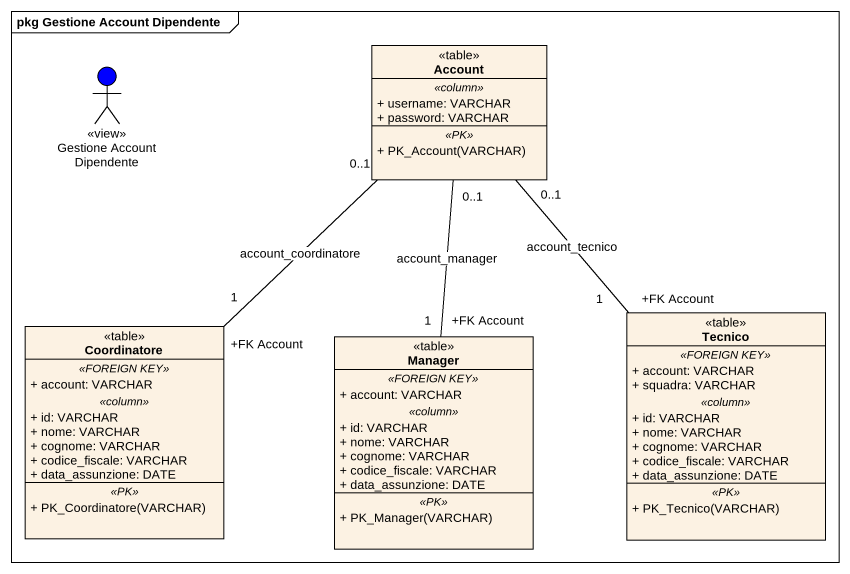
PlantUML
@startuml
mainframe pkg Gestione Account Dipendente
allowmixing
hide circle
hide empty members
skinparam classAttributeIconSize 0
actor "Gestione Account Dipendente" as Gestione_Account_Dipendente <<view>> #0000FF
class Account <<table>> {
  .. <<column>> ..
  + username: VARCHAR
  + password: VARCHAR
  .. <<PK>> ..
  + PK_Account(VARCHAR)
}
class Coordinatore <<table>> {
  .. <<FOREIGN KEY>> ..
  + account: VARCHAR
  .. <<column>> ..
  + id: VARCHAR
  + nome: VARCHAR
  + cognome: VARCHAR
  + codice_fiscale: VARCHAR
  + data_assunzione: DATE
  .. <<PK>> ..
  + PK_Coordinatore(VARCHAR)
}
class Manager <<table>> {
  .. <<FOREIGN KEY>> ..
  + account: VARCHAR
  .. <<column>> ..
  + id: VARCHAR
  + nome: VARCHAR
  + cognome: VARCHAR
  + codice_fiscale: VARCHAR
  + data_assunzione: DATE
  .. <<PK>> ..
  + PK_Manager(VARCHAR)
}
class Tecnico <<table>> {
  .. <<FOREIGN KEY>> ..
  + account: VARCHAR
  + squadra: VARCHAR
  .. <<column>> ..
  + id: VARCHAR
  + nome: VARCHAR
  + cognome: VARCHAR
  + codice_fiscale: VARCHAR
  + data_assunzione: DATE
  .. <<PK>> ..
  + PK_Tecnico(VARCHAR)
}
Coordinatore "+FK Account\n1" -up- "0..1" Account : account_coordinatore
Manager "+FK Account\n1" -up- "0..1" Account : account_manager
Tecnico "+FK Account\n1" -up- "0..1" Account : account_tecnico
@enduml
